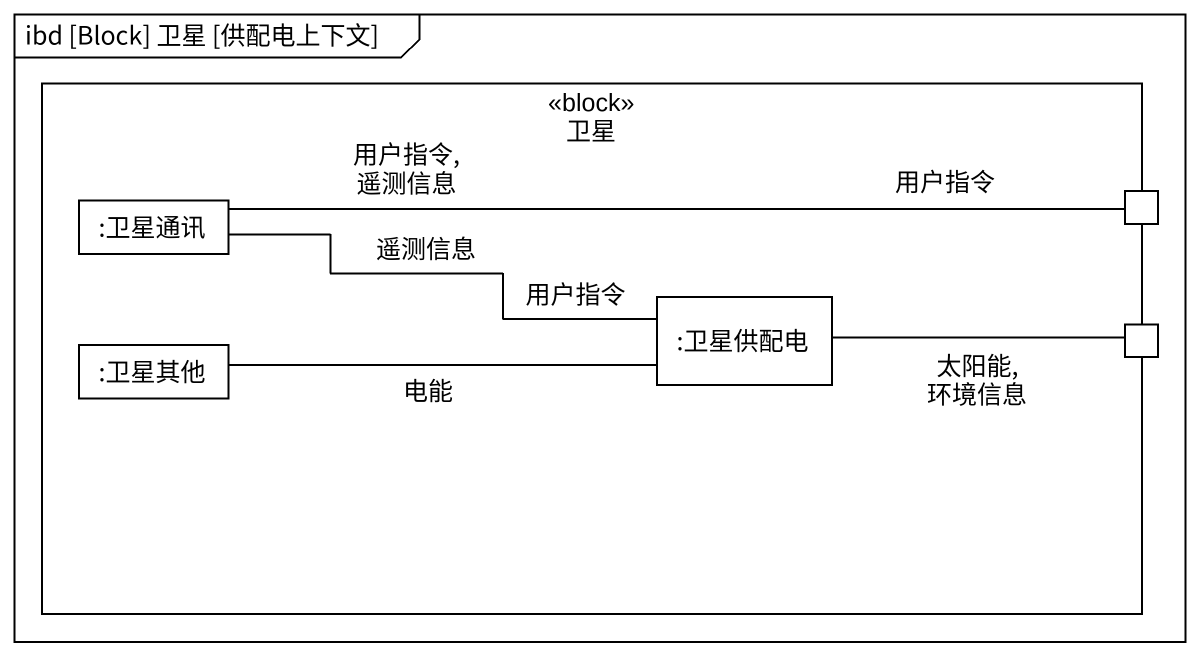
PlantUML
@startuml
mainframe ibd [Block] 卫星 [供配电上下文]
rectangle 卫星 <<block>> {
  rectangle ":卫星通讯" as 卫星通讯
  port " " as port1
  rectangle ":卫星供配电" as 卫星供配电
  port " " as port2
  rectangle ":卫星其他" as 卫星其他
}
卫星通讯 -right- port1 : 用户指令, 遥测信息\n用户指令
卫星通讯 -right- 卫星供配电 : 遥测信息\n用户指令
卫星供配电 -right- port2 : 太阳能, 环境信息
卫星其他 -right- 卫星供配电 : 电能
@enduml
